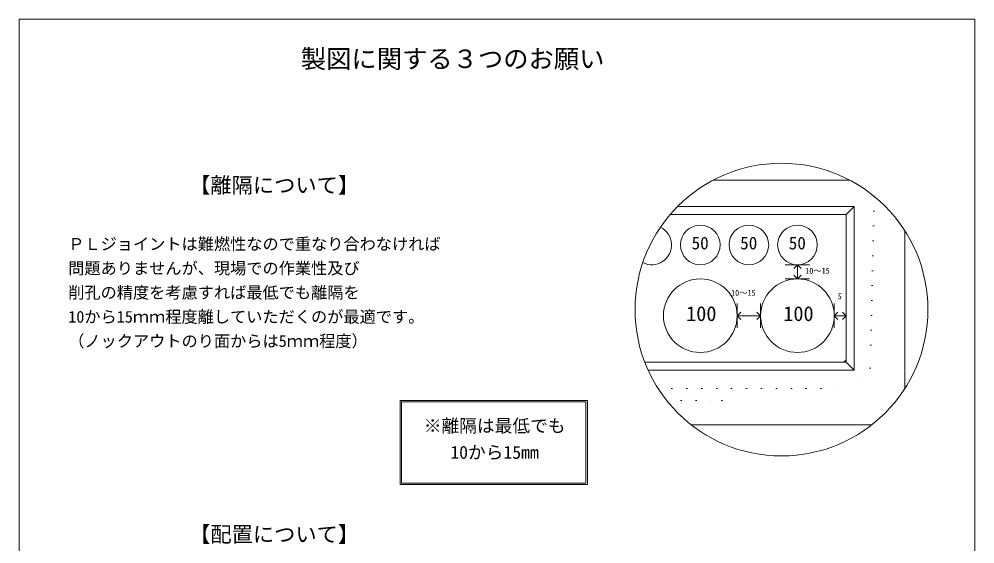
# Model space of a CAD drawing. Units: millimetres, scale not verified. Extents: x -6420 to 6420, y -3088 to 3088.
# Drawn here: x -6420 to -2340, y 845 to 3088 of the extents above; entities that cross this region are included whole.
import ezdxf
from ezdxf.enums import TextEntityAlignment as Align

# ---------------------------------------------------------------- set-up
doc = ezdxf.new("R2010")
doc.units = ezdxf.units.MM
doc.header["$LTSCALE"] = 20
doc.linetypes.add('DASHED1', pattern=[1.8, 1.2, -0.6])
doc.linetypes.add('USER5', pattern=[3.185, 0.01, -3.175])
for name, color, linetype, lineweight in [('0-2_waku', 7, 'Continuous', 18), ('0-3_gaikei', 7, 'Continuous', 18), ('0-4_kakure', 7, 'DASHED1', 5), ('0-5_sunpou', 7, 'Continuous', 5), ('0-7_hole', 7, 'Continuous', 18), ('0-8_uchigawa', 6, 'Continuous', 18), ('0-D_文字１', 7, 'Continuous', 18)]:
    doc.layers.add(name, color=color, linetype=linetype, lineweight=lineweight)
doc.styles.add('ＭＳ ゴシック', font='')
doc.styles.get('ＭＳ ゴシック').set_extended_font_data('MS Gothic')

# ---------------------------------------------------------------- blocks, each defined once
blk = doc.blocks.new('_Open90')
at = {"layer": '0-5_sunpou'}
blk.add_line((0, 0), (-1, 0), dxfattribs=at)
blk.add_lwpolyline([(-0.5, 0.5), (0, 0), (-0.5, -0.5)], dxfattribs=at)

msp = doc.modelspace()

# ---------------------------------------------------------------- linework, layer by layer
at = {"layer": '0-2_waku'}
for p, q in [((-6420.25, 3087.55), (-2340.25, 3087.55)), ((-6420.25, 3087.55), (-2340.25, 3087.55)), ((-6420.25, 3087.55), (-6420.25, -2612.45)), ((-2340.25, 3087.55), (-2340.25, -2612.45))]:
    msp.add_line(p, q, dxfattribs=at)
at = {"layer": '0-3_gaikei'}
for p, q in [((-2873.75, 2399.17), (-3457.93, 2399.17)), ((-2638.8, 1510.19), (-2638.8, 2182.68)), ((-3550.66, 1353.73), (-2781.03, 1353.73))]:
    msp.add_line(p, q, dxfattribs=at)
at = {"layer": '0-4_kakure', "linetype": 'USER5', "lineweight": 18}
for p, q in [((-3692.29, 1509.25), (-3633.35, 1509.25)), ((-3633.35, 1509.25), (-2873.03, 1509.25)), ((-3633.35, 1509.25), (-2873.03, 1509.25)), ((-3593.69, 1457.41), (-3597.88, 1394.57)), ((-3593.69, 1457.41), (-3455.45, 1457.41))]:
    msp.add_line(p, q, dxfattribs=at)
for points in [[(-2770.81, 2330.98), (-2786.63, 1595.65), (-2873.03, 1509.25)], [(-3593.69, 1457.41), (-3420.89, 1457.41), (-3369.05, 1509.25)]]:
    msp.add_lwpolyline(points, dxfattribs=at)
at = {"layer": '0-5_sunpou', "color": 150, "lineweight": 18}
for p, q in [((-3149.51, 2038.02), (-3045.83, 2038.02)), ((-3149.51, 1977.54), (-3045.83, 1977.54)), ((-3355.14, 1872.13), (-3355.14, 1768.45)), ((-3254.92, 1872.13), (-3254.92, 1768.45)), ((-2940.28, 1872.13), (-2940.28, 1768.45)), ((-2890.31, 1872.13), (-2890.31, 1768.45)), ((-3355.14, 1820.29), (-3254.92, 1820.29)), ((-2940.28, 1820.29), (-2890.31, 1820.29)), ((-2890.31, 1631.43), (-2899.86, 1621.57))]:
    msp.add_line(p, q, dxfattribs=at)
msp.add_circle((-3165.84, 1846.43), 625.17, dxfattribs=at)
at = {"layer": '0-7_hole'}
for centre, radius in [((-3512.39, 2122.69), 84.67), ((-3305.03, 2122.69), 84.67), ((-3097.67, 2122.69), 84.67), ((-3512.39, 1820.29), 157.25), ((-3097.67, 1820.29), 157.25)]:
    msp.add_circle(centre, radius, dxfattribs=at)
msp.add_arc((-3719.75, 2122.69), 84.67, 243.19936, 63.78529, dxfattribs=at)
at = {"layer": '0-8_uchigawa'}
for p, q in [((-3609.54, 2286.85), (-2855.75, 2286.85)), ((-2855.75, 1587.01), (-2855.75, 2286.85)), ((-3641.36, 2252.29), (-3633.35, 2252.29)), ((-2890.31, 1621.57), (-2890.31, 2252.29)), ((-3749.17, 1621.57), (-3633.35, 1621.57)), ((-3633.35, 1621.57), (-2890.31, 1621.57)), ((-2855.75, 1587.01), (-2890.31, 1621.57)), ((-3734.65, 1587.01), (-3633.35, 1587.01)), ((-3633.35, 1587.01), (-2855.75, 1587.01)), ((-4794.2, 1458.56), (-3994.2, 1458.56)), ((-4794.2, 1098.56), (-4794.2, 1458.56)), ((-4787.54, 1451.9), (-4000.87, 1451.9)), ((-4787.54, 1105.23), (-4787.54, 1451.9)), ((-4000.87, 1105.23), (-4000.87, 1451.9)), ((-3994.2, 1098.56), (-3994.2, 1458.56)), ((-4787.54, 1105.23), (-4000.87, 1105.23)), ((-4794.2, 1098.56), (-3994.2, 1098.56))]:
    msp.add_line(p, q, dxfattribs=at)
msp.add_lwpolyline([(-3633.35, 2252.29), (-2890.31, 2252.29), (-2855.75, 2286.85)], dxfattribs=at)

# ---------------------------------------------------------------- block references
at = {"layer": '0-5_sunpou', "xscale": 31.104, "yscale": 31.104}
for p, rotation in [((-3097.67, 2038.02), 90), ((-3097.67, 1977.54), 270), ((-3355.14, 1820.29), 180), ((-2940.28, 1820.29), 180)]:
    msp.add_blockref('_Open90', p, dxfattribs=dict(at, rotation=rotation))
for p in [(-3254.92, 1820.29), (-2890.31, 1820.29)]:
    msp.add_blockref('_Open90', p, dxfattribs=at)

# ---------------------------------------------------------------- texts
at = {"layer": '0-D_文字１', "style": 'ＭＳ ゴシック'}
for s, height, p in [('製図に関する３つのお願い', 79.18, (-5217.66, 2854.49)), ('【離隔について】', 66.51, (-5694.46, 2325.04)), ('ＰＬジョイントは難燃性なので重なり合わなければ', 50.67, (-6210.61, 2086.2)), ('50', 53.84, (-3549.7, 2087.54)), ('50', 53.84, (-3342.34, 2087.54)), ('50', 53.84, (-3134.98, 2087.54)), ('問題ありませんが、現場での作業性及び', 50.67, (-6210.61, 1982.52)), ('10～15', 25.34, (-3064.25, 1991.78)), ('削孔の精度を考慮すれば最低でも離隔を', 50.67, (-6210.61, 1878.84)), ('10～15', 25.34, (-3380.96, 1897.78)), ('5', 25.34, (-2925.4, 1883.07)), ('10から15ｍｍ程度離していただくのが最適です。', 50.67, (-6210.61, 1775.16)), ('100', 63.34, (-3572.77, 1778.51)), ('100', 63.34, (-3158.05, 1778.51)), ('（ノックアウトのり面からは5ｍｍ程度）', 50.67, (-6210.61, 1671.48)), ('※離隔は最低でも', 55.43, (-4692.67, 1305.77)), ('\u3000 10から15mm', 55.43, (-4692.67, 1192.37)), ('【配置について】', 66.51, (-5694.46, 833.23))]:
    msp.add_text(s, height=height, dxfattribs=at).set_placement(p, align=Align.BOTTOM_LEFT)

doc.saveas('drawing.dxf')
